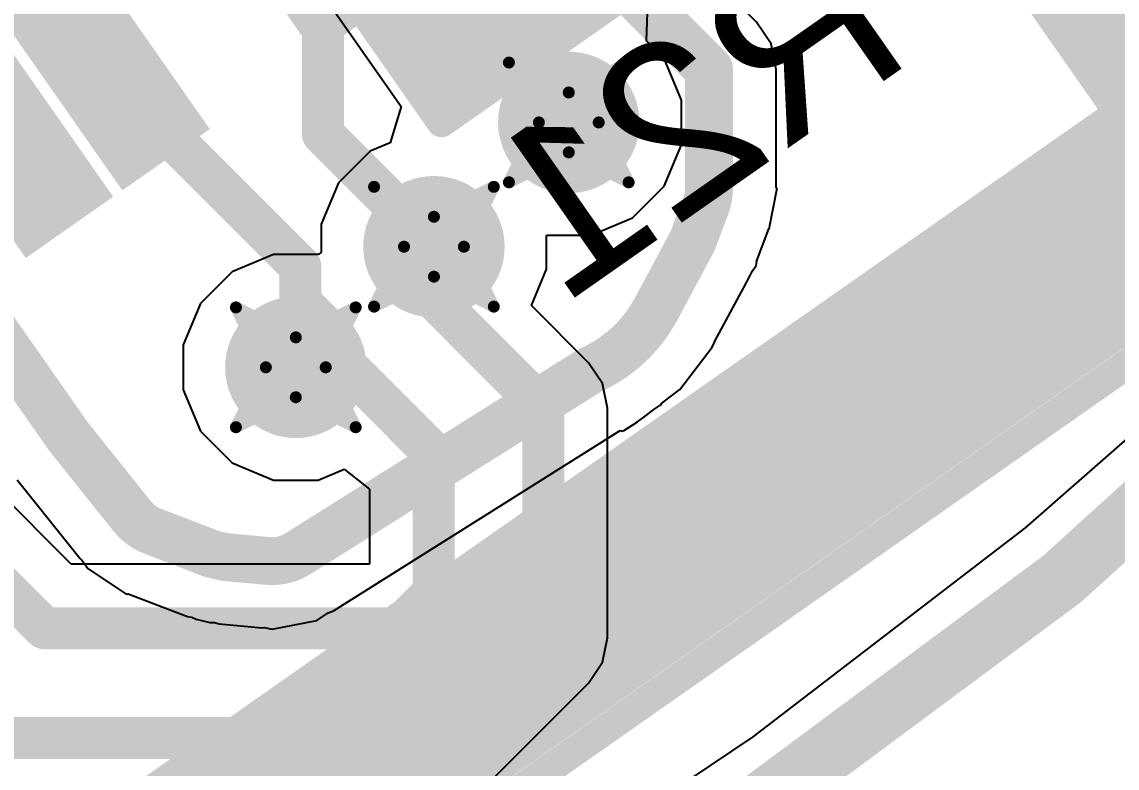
# Model space of a CAD drawing. Header units: inches. Extents: x -8 to 386, y -12 to 64.
# Drawn here: x 24.897 to 29.544, y -4.834 to -1.671 of the extents above; entities that cross this region are included whole.
import ezdxf

# ---------------------------------------------------------------- set-up
doc = ezdxf.new("R2010")
doc.units = ezdxf.units.IN
for name, color, linetype in [('Board_outline', 216, 'Continuous'), ('Bottom Layer', 5, 'Continuous'), ('Bottom Overlay', 54, 'Continuous'), ('Bottom Paste', 16, 'Continuous'), ('Bottom Solder', 6, 'Continuous'), ('Drill Drawing', 1, 'Continuous'), ('Top Layer', 1, 'Continuous'), ('Top Overlay', 2, 'Continuous'), ('Top Paste', 8, 'Continuous'), ('Top Solder', 216, 'Continuous'), ('Via Holes', 16, 'Continuous')]:
    doc.layers.add(name, color=color, linetype=linetype)
doc.styles.add('Arial', font='', dxfattribs={"height": 0.2})
doc.styles.get('Arial').set_extended_font_data('Arial')

msp = doc.modelspace()

# ---------------------------------------------------------------- hatches: boundary and pattern name
at = {"layer": 'Bottom Layer'}
msp.add_hatch(color=5, dxfattribs=at).paths.add_polyline_path([(26.80334220291607, -0.8143542940637944), (27.31325165483214, -1.542580461436708), (26.68905779708393, -1.979645705936205), (26.17914834516785, -1.251419538563292)])
h = msp.add_hatch(color=5, dxfattribs=at)
edge = h.paths.add_edge_path()
edge.add_arc((27.2176367, -2.09695542), 0.2999994, 0, 360)
h = msp.add_hatch(color=5, dxfattribs=at)
edge = h.paths.add_edge_path()
edge.add_arc((26.64553218, -2.62389366), 0.2999994, 0, 360)
h = msp.add_hatch(color=5, dxfattribs=at)
edge = h.paths.add_edge_path()
edge.add_arc((26.05942972, -3.1352236), 0.2999994, 0, 360)
at = {"layer": 'Bottom Paste'}
msp.add_hatch(color=16, dxfattribs=at).paths.add_polyline_path([(26.80334220291607, -0.8143542940637944), (27.31325165483214, -1.542580461436708), (26.68905779708393, -1.979645705936205), (26.17914834516785, -1.251419538563292)])
at = {"layer": 'Bottom Solder'}
msp.add_hatch(color=6, dxfattribs=at).paths.add_polyline_path([(26.82829268468256, -0.6728530804307667), (27.45475286846517, -1.567530943203203), (26.66410731531744, -2.121146919569233), (26.03764713153482, -1.226469056796796)])
at = {"layer": 'Top Layer'}
for points in [[(29.972, -2.7686), (31.70545856, -1.55482036), (28.79786976, 2.59764784), (27.0644112, 1.3838682)], [(24.92116428, -6.309403179999999), (31.52003348, -1.68882568), (31.00826412, -0.9579432199999999), (24.40939492, -5.57852072)], [(24.9180065573605, -1.629245308582337), (25.12279415885672, -1.485851486282793), (25.5529770826395, -2.100216371417663), (25.34818948114328, -2.243610193717206)], [(24.5084417173605, -1.916031628582337), (24.71322931885672, -1.772637806282793), (25.1434122426395, -2.387002691417663), (24.93862464114328, -2.530396513717206)]]:
    msp.add_hatch(color=1, dxfattribs=at).paths.add_polyline_path(points)
h = msp.add_hatch(color=1, dxfattribs=at)
edge = h.paths.add_edge_path()
edge.add_arc((27.2176367, -2.09695542), 0.2999994, 0, 360)
h = msp.add_hatch(color=1, dxfattribs=at)
edge = h.paths.add_edge_path()
edge.add_arc((26.64553218, -2.62389366), 0.2999994, 0, 360)
h = msp.add_hatch(color=1, dxfattribs=at)
edge = h.paths.add_edge_path()
edge.add_arc((26.05942972, -3.1352236), 0.2999994, 0, 360)
at = {"layer": 'Top Paste'}
for points in [[(24.9180065573605, -1.629245308582337), (25.12279415885672, -1.485851486282793), (25.5529770826395, -2.100216371417663), (25.34818948114328, -2.243610193717206)], [(24.5084417173605, -1.916031628582337), (24.71322931885672, -1.772637806282793), (25.1434122426395, -2.387002691417663), (24.93862464114328, -2.530396513717206)]]:
    msp.add_hatch(color=8, dxfattribs=at).paths.add_polyline_path(points)
at = {"layer": 'Top Solder'}
for points in [[(25.59566550372747, -1.030719646815841), (25.96690480062322, -0.7707750926497655), (26.51363845627253, -1.551591673184159), (26.14239915937678, -1.811536227350234)], [(24.77650534372747, -1.604294826815841), (25.14774464062322, -1.344350272649765), (25.69447829627252, -2.125166853184159), (25.32323899937678, -2.385111407350235)], [(24.36694050372747, -1.891081146815841), (24.73817980062321, -1.631136592649766), (25.28491345627253, -2.411953173184159), (24.91367415937678, -2.671897727350234)]]:
    msp.add_hatch(color=216, dxfattribs=at).paths.add_polyline_path(points)
at = {"layer": 'Via Holes'}
h = msp.add_hatch(color=7, dxfattribs=at)
edge = h.paths.add_edge_path()
edge.add_arc((27.2176367, -2.09695542), 0.1499997, 0, 360)
h = msp.add_hatch(color=7, dxfattribs=at)
edge = h.paths.add_edge_path()
edge.add_arc((26.64553218, -2.62389366), 0.1499997, 0, 360)
h = msp.add_hatch(color=7, dxfattribs=at)
edge = h.paths.add_edge_path()
edge.add_arc((26.05942972, -3.1352236), 0.1499997, 0, 360)

# ---------------------------------------------------------------- linework, layer by layer
at = {"layer": 'Board_outline'}
msp.add_lwpolyline([(37.53680072, 13.3604, 0.254, 0.254, 1), (-7.46320072, 13.3604, 0.254, 0.254, 1)], format="xyseb", close=True, dxfattribs=at)
at = {"layer": 'Bottom Layer'}
for p, q in [((25.9315204, -1.2077573), (26.50639352, -2.0287615)), ((27.54723217999999, -1.75083978), (27.55305386, -1.59172148)), ((27.62269558, -1.82630318), (27.54723217999999, -1.75083978)), ((27.6954361, -2.00191624), (27.62269558, -1.82630318)), ((26.50639352, -2.0287615), (26.45981246, -2.18365578)), ((27.6954361, -2.1919946), (27.6954361, -2.00191624)), ((26.45981246, -2.18365578), (26.37487994, -2.21883478)), ((26.37487994, -2.21883478), (26.2404733, -2.35324142)), ((27.62269558, -2.36760766), (27.6954361, -2.1919946)), ((26.2404733, -2.35324142), (26.16773278, -2.52885448)), ((27.48828894, -2.5020143), (27.62269558, -2.36760766)), ((27.31267588, -2.57475482), (27.48828894, -2.5020143)), ((26.16773278, -2.52885448), (26.16773278, -2.6485596)), ((27.12333158, -2.71893284), (27.12333158, -2.57475482)), ((27.12333158, -2.57475482), (27.31267588, -2.57475482)), ((26.16773278, -2.6485596), (26.15446636, -2.6574242)), ((25.96439054, -2.6574242), (25.78877748, -2.73016472)), ((26.15446636, -2.6574242), (25.96439054, -2.6574242)), ((25.78877748, -2.73016472), (25.65437084, -2.86457136)), ((27.05941502, -2.87324546), (27.12333158, -2.71893284)), ((25.65437084, -2.86457136), (25.58163032, -3.04018442)), ((27.30170054, -3.11553098), (27.05941502, -2.87324546)), ((30.24873808, -2.85583884), (29.1539168, -3.815969)), ((25.58163032, -3.04018442), (25.58163032, -3.23026278)), ((27.36064632, -3.20375026), (27.30170054, -3.11553098)), ((27.38134478, -3.30781152), (27.36064632, -3.20375026)), ((25.58163032, -3.23026278), (25.65437084, -3.40587584)), ((27.38134478, -4.28193454), (27.38134478, -3.30781152)), ((25.1062363, -3.96987522), (24.52892478, -3.3925637)), ((25.65437084, -3.40587584), (25.78877748, -3.54028248)), ((25.78877748, -3.54028248), (25.96439054, -3.613023)), ((26.1544689, -3.613023), (26.26454488, -3.567429999999999)), ((26.26454488, -3.567429999999999), (26.37267522, -3.65115348)), ((25.96439054, -3.613023), (26.1544689, -3.613023)), ((26.37267522, -3.65115348), (26.37267522, -3.96987522)), ((29.1539168, -3.815969), (27.99865368, -4.702436619999999)), ((26.37267522, -3.96987522), (25.1062363, -3.96987522)), ((27.36064632, -4.3859958), (27.38134478, -4.28193454)), ((27.30170054, -4.47421508), (27.36064632, -4.3859958)), ((26.87701508, -4.89890054), (27.30170054, -4.47421508)), ((27.99865368, -4.702436619999999), (26.78786108, -5.51146218))]:
    msp.add_line(p, q, dxfattribs=at)
for points in [[(26.7462, -1.397, 0.2032, 0.2032, 0), (27.2176367, -2.09695542, 0.2032, 0.2032, 0)], [(26.64553218, -2.8439237, 0.1778, 0.1778, 0), (26.64553218, -2.62389366, 0.1778, 0.1778, 0)], [(26.64553218, -2.8439237, 0.1778, 0.1778, 0), (27.10942, -3.30781152, 0.1778, 0.1778, 0)], [(26.05942972, -3.1352236, 0.1778, 0.1778, 0), (26.27947499999999, -3.1352236, 0.1778, 0.1778, 0)], [(26.27947499999999, -3.1352236, 0.1778, 0.1778, 0), (26.6446, -3.500348599999999, 0.1778, 0.1778, 0)], [(27.10942, -4.28193454, 0.1778, 0.1778, 0), (27.10942, -3.30781152, 0.1778, 0.1778, 0)], [(24.257, -3.5052, 0.1778, 0.1778, 0), (24.9936, -4.2418, 0.1778, 0.1778, 0)], [(26.6446, -4.089399999999999, 0.1778, 0.1778, 0), (26.6446, -3.500348599999999, 0.1778, 0.1778, 0)], [(26.4922, -4.2418, 0.1778, 0.1778, 0), (26.6446, -4.089399999999999, 0.1778, 0.1778, 0)], [(24.9936, -4.2418, 0.1778, 0.1778, 0), (26.4922, -4.2418, 0.1778, 0.1778, 0)], [(26.68473454, -4.706619999999999, 0.1778, 0.1778, 0), (27.10942, -4.28193454, 0.1778, 0.1778, 0)], [(24.80106292, -4.706619999999999, 0.1778, 0.1778, 0), (26.68473454, -4.706619999999999, 0.1778, 0.1778, 0)]]:
    msp.add_lwpolyline(points, format="xyseb", dxfattribs=at)
for points in [[(27.1668367, -2.09695542, 0.1016, 0.1016, 1), (27.2684367, -2.09695542, 0.1016, 0.1016, 1)], [(26.60108218, -2.62389366, 0.08889999999999999, 0.08889999999999999, 1), (26.68998218, -2.62389366, 0.08889999999999999, 0.08889999999999999, 1)], [(26.60108218, -2.8439237, 0.08889999999999999, 0.08889999999999999, 1), (26.68998218, -2.8439237, 0.08889999999999999, 0.08889999999999999, 1)], [(26.60108218, -2.8439237, 0.08889999999999999, 0.08889999999999999, 1), (26.68998218, -2.8439237, 0.08889999999999999, 0.08889999999999999, 1)], [(26.01497972, -3.1352236, 0.08889999999999999, 0.08889999999999999, 1), (26.10387972, -3.1352236, 0.08889999999999999, 0.08889999999999999, 1)], [(26.235025, -3.1352236, 0.08889999999999999, 0.08889999999999999, 1), (26.323925, -3.1352236, 0.08889999999999999, 0.08889999999999999, 1)], [(26.235025, -3.1352236, 0.08889999999999999, 0.08889999999999999, 1), (26.323925, -3.1352236, 0.08889999999999999, 0.08889999999999999, 1)], [(27.06497, -3.30781152, 0.08889999999999999, 0.08889999999999999, 1), (27.15387, -3.30781152, 0.08889999999999999, 0.08889999999999999, 1)], [(27.06497, -3.30781152, 0.08889999999999999, 0.08889999999999999, 1), (27.15387, -3.30781152, 0.08889999999999999, 0.08889999999999999, 1)], [(26.60015, -3.500348599999999, 0.08889999999999999, 0.08889999999999999, 1), (26.68905, -3.500348599999999, 0.08889999999999999, 0.08889999999999999, 1)], [(26.60015, -3.500348599999999, 0.08889999999999999, 0.08889999999999999, 1), (26.68905, -3.500348599999999, 0.08889999999999999, 0.08889999999999999, 1)], [(26.60015, -4.089399999999999, 0.08889999999999999, 0.08889999999999999, 1), (26.68905, -4.089399999999999, 0.08889999999999999, 0.08889999999999999, 1)], [(26.60015, -4.089399999999999, 0.08889999999999999, 0.08889999999999999, 1), (26.68905, -4.089399999999999, 0.08889999999999999, 0.08889999999999999, 1)], [(24.94915, -4.2418, 0.08889999999999999, 0.08889999999999999, 1), (25.03805, -4.2418, 0.08889999999999999, 0.08889999999999999, 1)], [(24.94915, -4.2418, 0.08889999999999999, 0.08889999999999999, 1), (25.03805, -4.2418, 0.08889999999999999, 0.08889999999999999, 1)], [(26.44775, -4.2418, 0.08889999999999999, 0.08889999999999999, 1), (26.53665, -4.2418, 0.08889999999999999, 0.08889999999999999, 1)], [(26.44775, -4.2418, 0.08889999999999999, 0.08889999999999999, 1), (26.53665, -4.2418, 0.08889999999999999, 0.08889999999999999, 1)], [(27.06497, -4.28193454, 0.08889999999999999, 0.08889999999999999, 1), (27.15387, -4.28193454, 0.08889999999999999, 0.08889999999999999, 1)], [(27.06497, -4.28193454, 0.08889999999999999, 0.08889999999999999, 1), (27.15387, -4.28193454, 0.08889999999999999, 0.08889999999999999, 1)], [(26.64028454, -4.706619999999999, 0.08889999999999999, 0.08889999999999999, 1), (26.72918454, -4.706619999999999, 0.08889999999999999, 0.08889999999999999, 1)], [(26.64028454, -4.706619999999999, 0.08889999999999999, 0.08889999999999999, 1), (26.72918454, -4.706619999999999, 0.08889999999999999, 0.08889999999999999, 1)]]:
    msp.add_lwpolyline(points, format="xyseb", close=True, dxfattribs=at)
at = {"layer": 'Bottom Overlay'}
for points in [[(26.67762762, -2.09617818, 0.127, 0.127, 0), (28.67504806, -0.69756782, 0.127, 0.127, 0)], [(26.06573654, -1.22230642, 0.127, 0.127, 0), (26.67762762, -2.09617818, 0.127, 0.127, 0)]]:
    msp.add_lwpolyline(points, format="xyseb", dxfattribs=at)
msp.add_lwpolyline([(26.64587762, -2.09617818, 0.0635, 0.0635, 1), (26.70937762, -2.09617818, 0.0635, 0.0635, 1)], format="xyseb", close=True, dxfattribs=at)
msp.add_lwpolyline([(26.64587762, -2.09617818, 0.0635, 0.0635, 1), (26.70937762, -2.09617818, 0.0635, 0.0635, 1)], format="xyseb", close=True, dxfattribs=at)
at = {"layer": 'Drill Drawing'}
for points in [[(26.9636367, -1.84295542, 0.0508, 0.0508, 0), (27.2176367, -1.96995542, 0.0508, 0.0508, 0)], [(26.9636367, -1.84295542, 0.0508, 0.0508, 0), (27.0906367, -2.09695542, 0.0508, 0.0508, 0)], [(27.2176367, -1.96995542, 0.0508, 0.0508, 0), (27.4716367, -1.84295542, 0.0508, 0.0508, 0)], [(27.3446367, -2.09695542, 0.0508, 0.0508, 0), (27.4716367, -1.84295542, 0.0508, 0.0508, 0)], [(26.9636367, -2.35095542, 0.0508, 0.0508, 0), (27.0906367, -2.09695542, 0.0508, 0.0508, 0)], [(27.3446367, -2.09695542, 0.0508, 0.0508, 0), (27.4716367, -2.35095542, 0.0508, 0.0508, 0)], [(26.9636367, -2.35095542, 0.0508, 0.0508, 0), (27.2176367, -2.22395542, 0.0508, 0.0508, 0)], [(27.2176367, -2.22395542, 0.0508, 0.0508, 0), (27.4716367, -2.35095542, 0.0508, 0.0508, 0)], [(26.39153218, -2.36989366, 0.0508, 0.0508, 0), (26.64553218, -2.49689366, 0.0508, 0.0508, 0)], [(26.39153218, -2.36989366, 0.0508, 0.0508, 0), (26.51853218, -2.62389366, 0.0508, 0.0508, 0)], [(26.64553218, -2.49689366, 0.0508, 0.0508, 0), (26.89953218, -2.36989366, 0.0508, 0.0508, 0)], [(26.77253218, -2.62389366, 0.0508, 0.0508, 0), (26.89953218, -2.36989366, 0.0508, 0.0508, 0)], [(26.39153218, -2.87789366, 0.0508, 0.0508, 0), (26.51853218, -2.62389366, 0.0508, 0.0508, 0)], [(26.77253218, -2.62389366, 0.0508, 0.0508, 0), (26.89953218, -2.87789366, 0.0508, 0.0508, 0)], [(26.39153218, -2.87789366, 0.0508, 0.0508, 0), (26.64553218, -2.75089366, 0.0508, 0.0508, 0)], [(26.64553218, -2.75089366, 0.0508, 0.0508, 0), (26.89953218, -2.87789366, 0.0508, 0.0508, 0)], [(25.80542972, -2.8812236, 0.0508, 0.0508, 0), (26.05942972, -3.0082236, 0.0508, 0.0508, 0)], [(25.80542972, -2.8812236, 0.0508, 0.0508, 0), (25.93242972, -3.1352236, 0.0508, 0.0508, 0)], [(26.05942972, -3.0082236, 0.0508, 0.0508, 0), (26.31342972, -2.8812236, 0.0508, 0.0508, 0)], [(26.18642972, -3.1352236, 0.0508, 0.0508, 0), (26.31342972, -2.8812236, 0.0508, 0.0508, 0)], [(25.80542972, -3.3892236, 0.0508, 0.0508, 0), (25.93242972, -3.1352236, 0.0508, 0.0508, 0)], [(26.18642972, -3.1352236, 0.0508, 0.0508, 0), (26.31342972, -3.3892236, 0.0508, 0.0508, 0)], [(25.80542972, -3.3892236, 0.0508, 0.0508, 0), (26.05942972, -3.2622236, 0.0508, 0.0508, 0)], [(26.05942972, -3.2622236, 0.0508, 0.0508, 0), (26.31342972, -3.3892236, 0.0508, 0.0508, 0)]]:
    msp.add_lwpolyline(points, format="xyseb", dxfattribs=at)
for points in [[(26.9509367, -1.84295542, 0.0254, 0.0254, 1), (26.9763367, -1.84295542, 0.0254, 0.0254, 1)], [(26.9509367, -1.84295542, 0.0254, 0.0254, 1), (26.9763367, -1.84295542, 0.0254, 0.0254, 1)], [(27.4589367, -1.84295542, 0.0254, 0.0254, 1), (27.4843367, -1.84295542, 0.0254, 0.0254, 1)], [(27.4589367, -1.84295542, 0.0254, 0.0254, 1), (27.4843367, -1.84295542, 0.0254, 0.0254, 1)], [(27.2049367, -1.96995542, 0.0254, 0.0254, 1), (27.2303367, -1.96995542, 0.0254, 0.0254, 1)], [(27.2049367, -1.96995542, 0.0254, 0.0254, 1), (27.2303367, -1.96995542, 0.0254, 0.0254, 1)], [(27.0779367, -2.09695542, 0.0254, 0.0254, 1), (27.1033367, -2.09695542, 0.0254, 0.0254, 1)], [(27.0779367, -2.09695542, 0.0254, 0.0254, 1), (27.1033367, -2.09695542, 0.0254, 0.0254, 1)], [(27.3319367, -2.09695542, 0.0254, 0.0254, 1), (27.3573367, -2.09695542, 0.0254, 0.0254, 1)], [(27.3319367, -2.09695542, 0.0254, 0.0254, 1), (27.3573367, -2.09695542, 0.0254, 0.0254, 1)], [(27.2049367, -2.22395542, 0.0254, 0.0254, 1), (27.2303367, -2.22395542, 0.0254, 0.0254, 1)], [(27.2049367, -2.22395542, 0.0254, 0.0254, 1), (27.2303367, -2.22395542, 0.0254, 0.0254, 1)], [(26.37883218, -2.36989366, 0.0254, 0.0254, 1), (26.40423218, -2.36989366, 0.0254, 0.0254, 1)], [(26.37883218, -2.36989366, 0.0254, 0.0254, 1), (26.40423218, -2.36989366, 0.0254, 0.0254, 1)], [(26.88683218, -2.36989366, 0.0254, 0.0254, 1), (26.91223218, -2.36989366, 0.0254, 0.0254, 1)], [(26.88683218, -2.36989366, 0.0254, 0.0254, 1), (26.91223218, -2.36989366, 0.0254, 0.0254, 1)], [(26.9509367, -2.35095542, 0.0254, 0.0254, 1), (26.9763367, -2.35095542, 0.0254, 0.0254, 1)], [(26.9509367, -2.35095542, 0.0254, 0.0254, 1), (26.9763367, -2.35095542, 0.0254, 0.0254, 1)], [(27.4589367, -2.35095542, 0.0254, 0.0254, 1), (27.4843367, -2.35095542, 0.0254, 0.0254, 1)], [(27.4589367, -2.35095542, 0.0254, 0.0254, 1), (27.4843367, -2.35095542, 0.0254, 0.0254, 1)], [(26.63283218, -2.49689366, 0.0254, 0.0254, 1), (26.65823218, -2.49689366, 0.0254, 0.0254, 1)], [(26.63283218, -2.49689366, 0.0254, 0.0254, 1), (26.65823218, -2.49689366, 0.0254, 0.0254, 1)], [(26.50583218, -2.62389366, 0.0254, 0.0254, 1), (26.53123218, -2.62389366, 0.0254, 0.0254, 1)], [(26.50583218, -2.62389366, 0.0254, 0.0254, 1), (26.53123218, -2.62389366, 0.0254, 0.0254, 1)], [(26.75983218, -2.62389366, 0.0254, 0.0254, 1), (26.78523218, -2.62389366, 0.0254, 0.0254, 1)], [(26.75983218, -2.62389366, 0.0254, 0.0254, 1), (26.78523218, -2.62389366, 0.0254, 0.0254, 1)], [(26.63283218, -2.75089366, 0.0254, 0.0254, 1), (26.65823218, -2.75089366, 0.0254, 0.0254, 1)], [(26.63283218, -2.75089366, 0.0254, 0.0254, 1), (26.65823218, -2.75089366, 0.0254, 0.0254, 1)], [(25.79272972, -2.8812236, 0.0254, 0.0254, 1), (25.81812972, -2.8812236, 0.0254, 0.0254, 1)], [(25.79272972, -2.8812236, 0.0254, 0.0254, 1), (25.81812972, -2.8812236, 0.0254, 0.0254, 1)], [(26.30072972, -2.8812236, 0.0254, 0.0254, 1), (26.32612972, -2.8812236, 0.0254, 0.0254, 1)], [(26.30072972, -2.8812236, 0.0254, 0.0254, 1), (26.32612972, -2.8812236, 0.0254, 0.0254, 1)], [(26.37883218, -2.87789366, 0.0254, 0.0254, 1), (26.40423218, -2.87789366, 0.0254, 0.0254, 1)], [(26.37883218, -2.87789366, 0.0254, 0.0254, 1), (26.40423218, -2.87789366, 0.0254, 0.0254, 1)], [(26.88683218, -2.87789366, 0.0254, 0.0254, 1), (26.91223218, -2.87789366, 0.0254, 0.0254, 1)], [(26.88683218, -2.87789366, 0.0254, 0.0254, 1), (26.91223218, -2.87789366, 0.0254, 0.0254, 1)], [(26.04672972, -3.0082236, 0.0254, 0.0254, 1), (26.07212972, -3.0082236, 0.0254, 0.0254, 1)], [(26.04672972, -3.0082236, 0.0254, 0.0254, 1), (26.07212972, -3.0082236, 0.0254, 0.0254, 1)], [(25.91972972, -3.1352236, 0.0254, 0.0254, 1), (25.94512972, -3.1352236, 0.0254, 0.0254, 1)], [(25.91972972, -3.1352236, 0.0254, 0.0254, 1), (25.94512972, -3.1352236, 0.0254, 0.0254, 1)], [(26.17372972, -3.1352236, 0.0254, 0.0254, 1), (26.19912972, -3.1352236, 0.0254, 0.0254, 1)], [(26.17372972, -3.1352236, 0.0254, 0.0254, 1), (26.19912972, -3.1352236, 0.0254, 0.0254, 1)], [(26.04672972, -3.2622236, 0.0254, 0.0254, 1), (26.07212972, -3.2622236, 0.0254, 0.0254, 1)], [(26.04672972, -3.2622236, 0.0254, 0.0254, 1), (26.07212972, -3.2622236, 0.0254, 0.0254, 1)], [(25.79272972, -3.3892236, 0.0254, 0.0254, 1), (25.81812972, -3.3892236, 0.0254, 0.0254, 1)], [(25.79272972, -3.3892236, 0.0254, 0.0254, 1), (25.81812972, -3.3892236, 0.0254, 0.0254, 1)], [(26.30072972, -3.3892236, 0.0254, 0.0254, 1), (26.32612972, -3.3892236, 0.0254, 0.0254, 1)], [(26.30072972, -3.3892236, 0.0254, 0.0254, 1), (26.32612972, -3.3892236, 0.0254, 0.0254, 1)]]:
    msp.add_lwpolyline(points, format="xyseb", close=True, dxfattribs=at)
at = {"layer": 'Top Layer'}
for p, q in [((28.01442454, -1.67147748), (27.73491532, -1.39196572)), ((28.01443216, -1.67148256), (28.01442454, -1.67147748)), ((28.07618464, -1.763903), (28.01443216, -1.67148256)), ((28.09786862, -1.8729198), (28.07618464, -1.763903)), ((28.09786862, -2.23005142), (28.09786862, -1.8729198)), ((28.09787116, -2.376144599999999), (28.09786862, -2.23005142)), ((28.06769596, -2.54786892), (28.10185134, -2.37615222)), ((28.10185134, -2.37615222), (28.09787116, -2.376144599999999)), ((28.01473442, -2.6863548), (28.06645644, -2.5484328)), ((28.06645644, -2.5484328), (28.0676985, -2.54786892)), ((28.0676985, -2.54786892), (28.06769596, -2.54786892)), ((28.01234428, -2.70328898), (28.01564374, -2.6866977)), ((28.01564374, -2.6866977), (28.01473442, -2.6863548)), ((27.98775708, -2.745867), (27.99702554, -2.72620486)), ((27.99702554, -2.72620486), (28.01234428, -2.70328898)), ((27.96061718, -2.79639776), (27.98775708, -2.745867)), ((27.83785898, -3.02503586), (27.96061718, -2.79639776)), ((30.24873808, -2.85583884), (29.1539168, -3.815969)), ((27.68890322, -3.22870322), (27.82656106, -3.04930556)), ((27.82656106, -3.04930556), (27.835352, -3.02808132)), ((27.835352, -3.02808132), (27.83785898, -3.02503586)), ((27.6118447, -3.28783188), (27.68890322, -3.22870322)), ((27.57787474, -3.31389736), (27.6077807, -3.29391518)), ((27.6077807, -3.29391518), (27.6118447, -3.28783188)), ((27.5095081, -3.3663636), (27.5471255, -3.33749142)), ((27.5471255, -3.33749142), (27.57787474, -3.31389736)), ((27.4545933, -3.402076), (27.5094319, -3.36640932)), ((27.5094319, -3.36640932), (27.5095081, -3.3663636)), ((26.21917286, -4.167210359999999), (27.4359751, -3.40372954)), ((27.4359751, -3.40372954), (27.44452982, -3.4062416)), ((27.44452982, -3.4062416), (27.4545933, -3.402076)), ((24.87750676, -3.61290616), (25.14277166, -3.94448792)), ((29.1539168, -3.815969), (27.99865368, -4.702436619999999)), ((25.14277166, -3.94448792), (25.14312726, -3.944934959999999)), ((25.14312726, -3.944934959999999), (25.14313234, -3.94494004)), ((25.14313234, -3.94494004), (25.14317806, -3.94499592)), ((25.14317806, -3.94499592), (25.14695758, -3.94817854)), ((25.14695758, -3.94817854), (25.15334314, -3.95358366)), ((25.15334314, -3.95358366), (25.17636062, -3.9880286)), ((25.17636062, -3.9880286), (25.33599454, -4.09470352)), ((25.33599454, -4.09470352), (25.34691654, -4.09687268)), ((25.34691654, -4.09687268), (25.34734326, -4.0957754)), ((25.34734326, -4.0957754), (25.34847102, -4.09540202)), ((25.34847102, -4.09540202), (25.59940778, -4.191919479999999)), ((26.1479919, -4.20842694), (26.19707994, -4.17562792)), ((26.19707994, -4.17562792), (26.21917286, -4.167210359999999)), ((25.59940778, -4.191919479999999), (25.61858224, -4.1952291)), ((25.61858224, -4.1952291), (25.63628858, -4.20330376)), ((25.63628858, -4.20330376), (25.69410406, -4.21693848)), ((25.69410406, -4.21693848), (25.71431484, -4.21765222)), ((25.71431484, -4.21765222), (25.73370774, -4.22337484)), ((25.73370774, -4.22337484), (25.91614832, -4.23995596)), ((25.959689, -4.245881779999999), (26.1479919, -4.20842694)), ((25.91614832, -4.23995596), (25.92512722, -4.23900854)), ((25.92512722, -4.23900854), (25.959689, -4.245881779999999)), ((27.99865368, -4.702436619999999), (26.78786108, -5.51146218))]:
    msp.add_line(p, q, dxfattribs=at)
for points in [[(26.67183388, -1.27912876, 0.2032, 0.2032, 0), (27.1076928, -1.90156338, 0.2032, 0.2032, 0)], [(26.1745603, -2.1464397, 0.1778, 0.1778, 0), (26.1745603, -1.41106398, 0.1778, 0.1778, 0)], [(27.45763114, -1.51755602, 0.2032, 0.2032, 0), (27.81299492, -1.8729198, 0.2032, 0.2032, 0)], [(25.23549182, -1.86473084, 0.1778, 0.1778, 0), (25.23549436, -1.86473084, 0.1778, 0.1778, 0)], [(25.23549436, -1.86473084, 0.1778, 0.1778, 0), (26.07883278, -2.70806926, 0.1778, 0.1778, 0)], [(27.1076928, -1.90156338, 0.2032, 0.2032, 0), (27.20090826, -2.06061564, 0.2032, 0.2032, 0)], [(27.81299492, -2.2300565, 0.2032, 0.2032, 0), (27.81299492, -1.8729198, 0.2032, 0.2032, 0)], [(27.20090826, -2.06061564, 0.2032, 0.2032, 0), (27.20134006, -2.06136494, 0.2032, 0.2032, 0)], [(26.1745603, -2.1464397, 0.1778, 0.1778, 0), (26.5084052, -2.4802846, 0.1778, 0.1778, 0)], [(27.81299492, -2.2300565, 0.2032, 0.2032, 0), (27.81299745999999, -2.37615222, 0.2032, 0.2032, 0)], [(27.81299745999999, -2.37615222, 0.2032, 0.2032, -0.08993433186181517), (27.8000587, -2.44750336, 0.2032, 0.2032, 0)], [(27.74799886, -2.58633468, 0.2032, 0.2032, 0), (27.8000587, -2.44750336, 0.2032, 0.2032, 0)], [(26.5084052, -2.4802846, 0.1778, 0.1778, 0), (26.7297154, -2.4802846, 0.1778, 0.1778, 0)], [(26.7297154, -2.53971044, 0.1778, 0.1778, 0), (26.7297154, -2.4802846, 0.1778, 0.1778, 0)], [(26.64553218, -2.62389366, 0.1778, 0.1778, 0), (26.7297154, -2.53971044, 0.1778, 0.1778, 0)], [(27.74799886, -2.58633468, 0.2032, 0.2032, -0.03350641934383416), (27.73676444, -2.61110984, 0.2032, 0.2032, 0)], [(27.58687396, -2.89028124, 0.2032, 0.2032, 0), (27.7367619, -2.61110984, 0.2032, 0.2032, 0)], [(24.56318684, -2.66924282, 0.2032, 0.2032, 0), (25.0914789, -3.42368886, 0.2032, 0.2032, 0)], [(26.07883278, -2.85862776, 0.1778, 0.1778, 0), (26.07883278, -2.70806926, 0.1778, 0.1778, 0)], [(26.07883278, -2.85862776, 0.1778, 0.1778, 0), (26.1797292, -2.95952418, 0.1778, 0.1778, 0)], [(27.58687396, -2.89028124, 0.2032, 0.2032, -0.1186041493719806), (27.40634346, -3.09247794, 0.2032, 0.2032, 0)], [(26.1797292, -3.0302708, 0.1778, 0.1778, 0), (26.1797292, -2.95952418, 0.1778, 0.1778, 0)], [(26.0747764, -3.1352236, 0.1778, 0.1778, 0), (26.1797292, -3.0302708, 0.1778, 0.1778, 0)], [(27.40634346, -3.09247794, 0.2032, 0.2032, -0.0418924592303024), (27.3223355, -3.14081414, 0.2032, 0.2032, 0)], [(26.067766, -3.92590528, 0.2032, 0.2032, 0), (27.29867286, -3.15357256, 0.2032, 0.2032, 0)], [(26.05942972, -3.1352236, 0.1778, 0.1778, 0), (26.0747764, -3.1352236, 0.1778, 0.1778, 0)], [(27.29867286, -3.15357256, 0.2032, 0.2032, -0.03025404712944893), (27.32023492, -3.14179712, 0.2032, 0.2032, 0)], [(27.32023746, -3.14179712, 0.2032, 0.2032, 0), (27.3223355, -3.14081414, 0.2032, 0.2032, 0)], [(25.0914789, -3.42368886, 0.2032, 0.2032, 0), (25.09213676, -3.4246312, 0.2032, 0.2032, 0)], [(25.09995488, -3.43494614, 0.2032, 0.2032, -0.01592725811001099), (25.0921393, -3.4246312, 0.2032, 0.2032, 0)], [(25.09995488, -3.43494614, 0.2032, 0.2032, 0), (25.36562618, -3.7670359, 0.2032, 0.2032, 0)], [(25.36562618, -3.7670359, 0.2032, 0.2032, 0), (25.36607068, -3.7675947, 0.2032, 0.2032, 0)], [(25.4507365, -3.82951482, 0.2032, 0.2032, -0.1312696786197272), (25.36607322, -3.7675947, 0.2032, 0.2032, 0)], [(25.4507365, -3.82951736, 0.2032, 0.2032, 0), (25.70167326, -3.926034819999999, 0.2032, 0.2032, 0)], [(25.70167326, -3.926034819999999, 0.2032, 0.2032, 0), (25.75949128, -3.93966954, 0.2032, 0.2032, 0)], [(25.75949128, -3.93966954, 0.2032, 0.2032, 0), (25.94129686, -3.95619224, 0.2032, 0.2032, 0)], [(25.94129686, -3.95619224, 0.2032, 0.2032, 0), (25.94210204, -3.9562659, 0.2032, 0.2032, 0)], [(26.067766, -3.92590528, 0.2032, 0.2032, -0.1632885862022277), (25.94210204, -3.9562659, 0.2032, 0.2032, 0)]]:
    msp.add_lwpolyline(points, format="xyseb", dxfattribs=at)
for points in [[(25.19104182, -1.86473084, 0.08889999999999999, 0.08889999999999999, 1), (25.27994182, -1.86473084, 0.08889999999999999, 0.08889999999999999, 1)], [(25.19104436, -1.86473084, 0.08889999999999999, 0.08889999999999999, 1), (25.27994436, -1.86473084, 0.08889999999999999, 0.08889999999999999, 1)], [(25.19104436, -1.86473084, 0.08889999999999999, 0.08889999999999999, 1), (25.27994436, -1.86473084, 0.08889999999999999, 0.08889999999999999, 1)], [(27.0568928, -1.90156338, 0.1016, 0.1016, 1), (27.1584928, -1.90156338, 0.1016, 0.1016, 1)], [(27.0568928, -1.90156338, 0.1016, 0.1016, 1), (27.1584928, -1.90156338, 0.1016, 0.1016, 1)], [(27.76219492, -1.8729198, 0.1016, 0.1016, 1), (27.86379492, -1.8729198, 0.1016, 0.1016, 1)], [(27.76219492, -1.8729198, 0.1016, 0.1016, 1), (27.86379492, -1.8729198, 0.1016, 0.1016, 1)], [(27.15010826, -2.06061564, 0.1016, 0.1016, 1), (27.25170826, -2.06061564, 0.1016, 0.1016, 1)], [(27.15010826, -2.06061564, 0.1016, 0.1016, 1), (27.25170826, -2.06061564, 0.1016, 0.1016, 1)], [(27.15054006, -2.06136494, 0.1016, 0.1016, 1), (27.25214006, -2.06136494, 0.1016, 0.1016, 1)], [(26.1301103, -2.1464397, 0.08889999999999999, 0.08889999999999999, 1), (26.2190103, -2.1464397, 0.08889999999999999, 0.08889999999999999, 1)], [(26.1301103, -2.1464397, 0.08889999999999999, 0.08889999999999999, 1), (26.2190103, -2.1464397, 0.08889999999999999, 0.08889999999999999, 1)], [(27.76219492, -2.2300565, 0.1016, 0.1016, 1), (27.86379492, -2.2300565, 0.1016, 0.1016, 1)], [(27.76219492, -2.2300565, 0.1016, 0.1016, 1), (27.86379492, -2.2300565, 0.1016, 0.1016, 1)], [(27.76219746, -2.37615222, 0.1016, 0.1016, 1), (27.86379746, -2.37615222, 0.1016, 0.1016, 1)], [(27.76219746, -2.37615222, 0.1016, 0.1016, 1), (27.86379746, -2.37615222, 0.1016, 0.1016, 1)], [(27.7492587, -2.44750336, 0.1016, 0.1016, 1), (27.8508587, -2.44750336, 0.1016, 0.1016, 1)], [(27.7492587, -2.44750336, 0.1016, 0.1016, 1), (27.8508587, -2.44750336, 0.1016, 0.1016, 1)], [(26.4639552, -2.4802846, 0.08889999999999999, 0.08889999999999999, 1), (26.5528552, -2.4802846, 0.08889999999999999, 0.08889999999999999, 1)], [(26.4639552, -2.4802846, 0.08889999999999999, 0.08889999999999999, 1), (26.5528552, -2.4802846, 0.08889999999999999, 0.08889999999999999, 1)], [(26.6852654, -2.4802846, 0.08889999999999999, 0.08889999999999999, 1), (26.7741654, -2.4802846, 0.08889999999999999, 0.08889999999999999, 1)], [(26.6852654, -2.4802846, 0.08889999999999999, 0.08889999999999999, 1), (26.7741654, -2.4802846, 0.08889999999999999, 0.08889999999999999, 1)], [(26.6852654, -2.53971044, 0.08889999999999999, 0.08889999999999999, 1), (26.7741654, -2.53971044, 0.08889999999999999, 0.08889999999999999, 1)], [(26.6852654, -2.53971044, 0.08889999999999999, 0.08889999999999999, 1), (26.7741654, -2.53971044, 0.08889999999999999, 0.08889999999999999, 1)], [(27.69719886, -2.58633468, 0.1016, 0.1016, 1), (27.79879886, -2.58633468, 0.1016, 0.1016, 1)], [(27.69719886, -2.58633468, 0.1016, 0.1016, 1), (27.79879886, -2.58633468, 0.1016, 0.1016, 1)], [(26.60108218, -2.62389366, 0.08889999999999999, 0.08889999999999999, 1), (26.68998218, -2.62389366, 0.08889999999999999, 0.08889999999999999, 1)], [(27.6859619, -2.61110984, 0.1016, 0.1016, 1), (27.7875619, -2.61110984, 0.1016, 0.1016, 1)], [(27.68596444, -2.61110984, 0.1016, 0.1016, 1), (27.78756444, -2.61110984, 0.1016, 0.1016, 1)], [(26.03438278, -2.70806926, 0.08889999999999999, 0.08889999999999999, 1), (26.12328278, -2.70806926, 0.08889999999999999, 0.08889999999999999, 1)], [(26.03438278, -2.70806926, 0.08889999999999999, 0.08889999999999999, 1), (26.12328278, -2.70806926, 0.08889999999999999, 0.08889999999999999, 1)], [(26.03438278, -2.85862776, 0.08889999999999999, 0.08889999999999999, 1), (26.12328278, -2.85862776, 0.08889999999999999, 0.08889999999999999, 1)], [(26.03438278, -2.85862776, 0.08889999999999999, 0.08889999999999999, 1), (26.12328278, -2.85862776, 0.08889999999999999, 0.08889999999999999, 1)], [(27.53607396, -2.89028124, 0.1016, 0.1016, 1), (27.63767396, -2.89028124, 0.1016, 0.1016, 1)], [(27.53607396, -2.89028124, 0.1016, 0.1016, 1), (27.63767396, -2.89028124, 0.1016, 0.1016, 1)], [(26.1352792, -2.95952418, 0.08889999999999999, 0.08889999999999999, 1), (26.2241792, -2.95952418, 0.08889999999999999, 0.08889999999999999, 1)], [(26.1352792, -2.95952418, 0.08889999999999999, 0.08889999999999999, 1), (26.2241792, -2.95952418, 0.08889999999999999, 0.08889999999999999, 1)], [(26.1352792, -3.0302708, 0.08889999999999999, 0.08889999999999999, 1), (26.2241792, -3.0302708, 0.08889999999999999, 0.08889999999999999, 1)], [(26.1352792, -3.0302708, 0.08889999999999999, 0.08889999999999999, 1), (26.2241792, -3.0302708, 0.08889999999999999, 0.08889999999999999, 1)], [(27.35554346, -3.09247794, 0.1016, 0.1016, 1), (27.45714346, -3.09247794, 0.1016, 0.1016, 1)], [(27.35554346, -3.09247794, 0.1016, 0.1016, 1), (27.45714346, -3.09247794, 0.1016, 0.1016, 1)], [(26.01497972, -3.1352236, 0.08889999999999999, 0.08889999999999999, 1), (26.10387972, -3.1352236, 0.08889999999999999, 0.08889999999999999, 1)], [(26.0303264, -3.1352236, 0.08889999999999999, 0.08889999999999999, 1), (26.1192264, -3.1352236, 0.08889999999999999, 0.08889999999999999, 1)], [(26.0303264, -3.1352236, 0.08889999999999999, 0.08889999999999999, 1), (26.1192264, -3.1352236, 0.08889999999999999, 0.08889999999999999, 1)], [(27.24787286, -3.15357256, 0.1016, 0.1016, 1), (27.34947286, -3.15357256, 0.1016, 0.1016, 1)], [(27.24787286, -3.15357256, 0.1016, 0.1016, 1), (27.34947286, -3.15357256, 0.1016, 0.1016, 1)], [(27.26943492, -3.14179712, 0.1016, 0.1016, 1), (27.37103492, -3.14179712, 0.1016, 0.1016, 1)], [(27.26943746, -3.14179712, 0.1016, 0.1016, 1), (27.37103746, -3.14179712, 0.1016, 0.1016, 1)], [(27.2715355, -3.14081414, 0.1016, 0.1016, 1), (27.3731355, -3.14081414, 0.1016, 0.1016, 1)], [(27.2715355, -3.14081414, 0.1016, 0.1016, 1), (27.3731355, -3.14081414, 0.1016, 0.1016, 1)], [(25.0406789, -3.42368886, 0.1016, 0.1016, 1), (25.1422789, -3.42368886, 0.1016, 0.1016, 1)], [(25.0406789, -3.42368886, 0.1016, 0.1016, 1), (25.1422789, -3.42368886, 0.1016, 0.1016, 1)], [(25.04133676, -3.4246312, 0.1016, 0.1016, 1), (25.14293676, -3.4246312, 0.1016, 0.1016, 1)], [(25.0413393, -3.4246312, 0.1016, 0.1016, 1), (25.1429393, -3.4246312, 0.1016, 0.1016, 1)], [(25.04915488, -3.43494614, 0.1016, 0.1016, 1), (25.15075488, -3.43494614, 0.1016, 0.1016, 1)], [(25.04915488, -3.43494614, 0.1016, 0.1016, 1), (25.15075488, -3.43494614, 0.1016, 0.1016, 1)], [(25.31482618, -3.7670359, 0.1016, 0.1016, 1), (25.41642617999999, -3.7670359, 0.1016, 0.1016, 1)], [(25.31482618, -3.7670359, 0.1016, 0.1016, 1), (25.41642617999999, -3.7670359, 0.1016, 0.1016, 1)], [(25.31527068, -3.7675947, 0.1016, 0.1016, 1), (25.41687068, -3.7675947, 0.1016, 0.1016, 1)], [(25.31527322, -3.7675947, 0.1016, 0.1016, 1), (25.41687322, -3.7675947, 0.1016, 0.1016, 1)], [(25.3999365, -3.82951482, 0.1016, 0.1016, 1), (25.5015365, -3.82951482, 0.1016, 0.1016, 1)], [(25.3999365, -3.82951736, 0.1016, 0.1016, 1), (25.5015365, -3.82951736, 0.1016, 0.1016, 1)], [(25.65087326, -3.926034819999999, 0.1016, 0.1016, 1), (25.75247326, -3.926034819999999, 0.1016, 0.1016, 1)], [(25.65087326, -3.926034819999999, 0.1016, 0.1016, 1), (25.75247326, -3.926034819999999, 0.1016, 0.1016, 1)], [(25.70869128, -3.93966954, 0.1016, 0.1016, 1), (25.81029128, -3.93966954, 0.1016, 0.1016, 1)], [(25.70869128, -3.93966954, 0.1016, 0.1016, 1), (25.81029128, -3.93966954, 0.1016, 0.1016, 1)], [(25.89049686, -3.95619224, 0.1016, 0.1016, 1), (25.99209686, -3.95619224, 0.1016, 0.1016, 1)], [(25.89049686, -3.95619224, 0.1016, 0.1016, 1), (25.99209686, -3.95619224, 0.1016, 0.1016, 1)], [(25.89130204, -3.9562659, 0.1016, 0.1016, 1), (25.99290204, -3.9562659, 0.1016, 0.1016, 1)], [(25.89130204, -3.9562659, 0.1016, 0.1016, 1), (25.99290204, -3.9562659, 0.1016, 0.1016, 1)], [(26.016966, -3.92590528, 0.1016, 0.1016, 1), (26.118566, -3.92590528, 0.1016, 0.1016, 1)], [(26.016966, -3.92590528, 0.1016, 0.1016, 1), (26.118566, -3.92590528, 0.1016, 0.1016, 1)]]:
    msp.add_lwpolyline(points, format="xyseb", close=True, dxfattribs=at)
at = {"layer": 'Top Overlay'}
msp.add_lwpolyline([(23.63261212, -7.290310539999999, 0.127, 0.127, 0), (31.70125486, -1.6405987, 0.127, 0.127, 0)], format="xyseb", dxfattribs=at)

# ---------------------------------------------------------------- texts
at = {"layer": 'Bottom Overlay', "style": 'Arial', "text_generation_flag": 2}
msp.add_text('R21', height=0.7111999999999999, rotation=35, dxfattribs=at).set_placement((28.69635358, -1.82203598))

doc.saveas('drawing.dxf')
